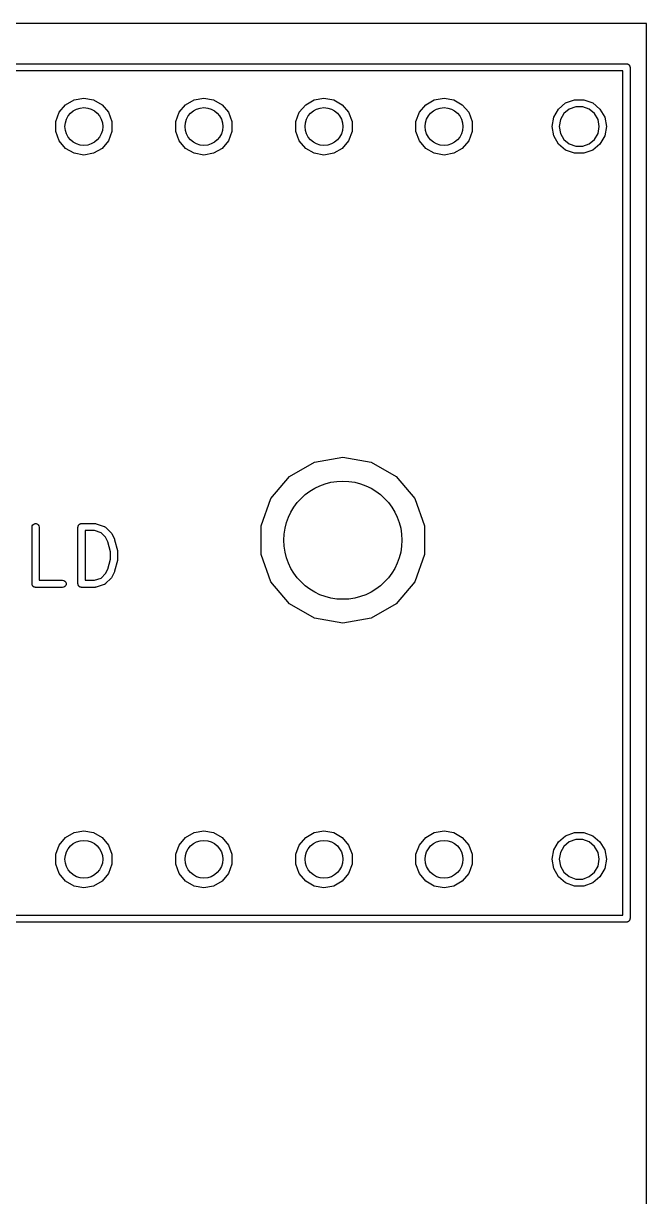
# Model space of a CAD drawing. Header units: millimetres. Extents: x 99 to 267, y 100 to 221.
# Drawn here: x 253.54 to 266.73, y 193.15 to 217.95 of the extents above; entities that cross this region are included whole.
import ezdxf

# ---------------------------------------------------------------- set-up
doc = ezdxf.new("R2010")
doc.units = ezdxf.units.MM
doc.layers.add('BLACK', color=7, linetype='Continuous')
doc.layers.add('PCB', color=4, linetype='Continuous')
doc.layers.get('0').off()

# ---------------------------------------------------------------- blocks, each defined once
blk = doc.blocks.new('PCB外形')
at = {"layer": 'BLACK'}
for p, q in [((202.925, -28.075), (35.5, -28.075)), ((202.925, -145.925), (202.925, -28.075))]:
    blk.add_line(p, q, dxfattribs=at)
blk = doc.blocks.new('PCB詳細')
at = {"layer": 'BLACK'}
for p, q in [((154.5, -28.925), (202.5, -28.925)), ((202.5, -28.925), (202.506, -28.9261)), ((202.506, -28.9261), (202.513, -28.9261)), ((202.513, -28.9261), (202.519, -28.9284)), ((202.519, -28.9284), (202.526, -28.9295)), ((202.526, -28.9295), (202.531, -28.9328)), ((202.531, -28.9328), (202.537, -28.935)), ((202.537, -28.935), (202.543, -28.9393)), ((202.543, -28.9393), (202.548, -28.9425)), ((202.548, -28.9425), (202.552, -28.9476)), ((202.552, -28.9476), (202.557, -28.9518)), ((202.557, -28.9518), (202.561, -28.9575)), ((202.561, -28.9575), (202.565, -28.9625)), ((202.565, -28.9625), (202.567, -28.9687)), ((202.567, -28.9687), (202.57, -28.9743)), ((202.57, -28.9743), (202.572, -28.9808)), ((202.572, -28.9808), (202.574, -28.987)), ((202.574, -28.987), (202.574, -28.9935)), ((202.574, -28.9935), (202.575, -29)), ((202.575, -29), (202.575, -47)), ((202.425, -29.075), (154.575, -29.075)), ((202.425, -46.925), (202.425, -29.075)), ((190.633, -29.7926), (190.814, -29.688)), ((190.814, -29.688), (191.02, -29.6517)), ((191.02, -29.6517), (191.226, -29.688)), ((191.226, -29.688), (191.407, -29.7926)), ((193.173, -29.7926), (193.354, -29.688)), ((193.354, -29.688), (193.56, -29.6517)), ((193.56, -29.6517), (193.766, -29.688)), ((193.766, -29.688), (193.947, -29.7926)), ((195.713, -29.7926), (195.894, -29.688)), ((195.894, -29.688), (196.1, -29.6517)), ((196.1, -29.6517), (196.306, -29.688)), ((196.306, -29.688), (196.487, -29.7926)), ((198.253, -29.7926), (198.434, -29.688)), ((198.434, -29.688), (198.64, -29.6517)), ((198.64, -29.6517), (198.846, -29.688)), ((198.846, -29.688), (199.027, -29.7926)), ((201.06, -29.8844), (201.212, -29.756)), ((201.212, -29.756), (201.4, -29.6877)), ((201.4, -29.6877), (201.6, -29.6877)), ((201.6, -29.6877), (201.787, -29.756)), ((201.787, -29.756), (201.94, -29.8844)), ((190.427, -30.1494), (190.498, -29.9529)), ((190.498, -29.9529), (190.633, -29.7926)), ((191.407, -29.7926), (191.542, -29.9529)), ((191.542, -29.9529), (191.613, -30.1494)), ((192.967, -30.1494), (193.038, -29.9529)), ((193.038, -29.9529), (193.173, -29.7926)), ((193.947, -29.7926), (194.082, -29.9529)), ((194.082, -29.9529), (194.153, -30.1494)), ((195.507, -30.1494), (195.578, -29.9529)), ((195.578, -29.9529), (195.713, -29.7926)), ((196.487, -29.7926), (196.622, -29.9529)), ((196.622, -29.9529), (196.693, -30.1494)), ((198.047, -30.1494), (198.118, -29.9529)), ((198.118, -29.9529), (198.253, -29.7926)), ((199.027, -29.7926), (199.162, -29.9529)), ((199.162, -29.9529), (199.233, -30.1494)), ((200.96, -30.0573), (201.06, -29.8844)), ((201.174, -29.9808), (201.101, -30.1086)), ((201.287, -29.8859), (201.174, -29.9808)), ((201.426, -29.8355), (201.287, -29.8859)), ((201.574, -29.8355), (201.426, -29.8355)), ((201.712, -29.8859), (201.574, -29.8355)), ((201.826, -29.9808), (201.712, -29.8859)), ((201.899, -30.1086), (201.826, -29.9808)), ((201.94, -29.8844), (202.04, -30.0573)), ((190.427, -30.3586), (190.427, -30.1494)), ((191.613, -30.1494), (191.613, -30.3586)), ((192.967, -30.3586), (192.967, -30.1494)), ((194.153, -30.1494), (194.153, -30.3586)), ((195.507, -30.3586), (195.507, -30.1494)), ((196.693, -30.1494), (196.693, -30.3586)), ((198.047, -30.3586), (198.047, -30.1494)), ((199.233, -30.1494), (199.233, -30.3586)), ((200.925, -30.254), (200.96, -30.0573)), ((200.96, -30.4507), (200.925, -30.254)), ((201.101, -30.1086), (201.075, -30.254)), ((201.075, -30.254), (201.101, -30.3994)), ((201.925, -30.254), (201.899, -30.1086)), ((201.899, -30.3994), (201.925, -30.254)), ((202.04, -30.0573), (202.075, -30.254)), ((202.075, -30.254), (202.04, -30.4507)), ((190.498, -30.5551), (190.427, -30.3586)), ((191.613, -30.3586), (191.542, -30.5551)), ((193.038, -30.5551), (192.967, -30.3586)), ((194.153, -30.3586), (194.082, -30.5551)), ((195.578, -30.5551), (195.507, -30.3586)), ((196.693, -30.3586), (196.622, -30.5551)), ((198.118, -30.5551), (198.047, -30.3586)), ((199.233, -30.3586), (199.162, -30.5551)), ((201.06, -30.6236), (200.96, -30.4507)), ((201.101, -30.3994), (201.174, -30.5272)), ((201.826, -30.5272), (201.899, -30.3994)), ((202.04, -30.4507), (201.94, -30.6236)), ((190.633, -30.7154), (190.498, -30.5551)), ((190.814, -30.82), (190.633, -30.7154)), ((191.407, -30.7154), (191.226, -30.82)), ((191.542, -30.5551), (191.407, -30.7154)), ((193.173, -30.7154), (193.038, -30.5551)), ((193.354, -30.82), (193.173, -30.7154)), ((193.947, -30.7154), (193.766, -30.82)), ((194.082, -30.5551), (193.947, -30.7154)), ((195.713, -30.7154), (195.578, -30.5551)), ((195.894, -30.82), (195.713, -30.7154)), ((196.487, -30.7154), (196.306, -30.82)), ((196.622, -30.5551), (196.487, -30.7154)), ((198.253, -30.7154), (198.118, -30.5551)), ((198.434, -30.82), (198.253, -30.7154)), ((199.027, -30.7154), (198.846, -30.82)), ((199.162, -30.5551), (199.027, -30.7154)), ((201.212, -30.752), (201.06, -30.6236)), ((201.174, -30.5272), (201.287, -30.6221)), ((201.4, -30.8203), (201.212, -30.752)), ((201.287, -30.6221), (201.426, -30.6725)), ((201.426, -30.6725), (201.574, -30.6725)), ((201.574, -30.6725), (201.712, -30.6221)), ((201.787, -30.752), (201.6, -30.8203)), ((201.712, -30.6221), (201.826, -30.5272)), ((201.94, -30.6236), (201.787, -30.752)), ((191.02, -30.8563), (190.814, -30.82)), ((191.226, -30.82), (191.02, -30.8563)), ((193.56, -30.8563), (193.354, -30.82)), ((193.766, -30.82), (193.56, -30.8563)), ((196.1, -30.8563), (195.894, -30.82)), ((196.306, -30.82), (196.1, -30.8563)), ((198.64, -30.8563), (198.434, -30.82)), ((198.846, -30.82), (198.64, -30.8563)), ((201.6, -30.8203), (201.4, -30.8203)), ((195.371, -37.6543), (195.899, -37.3493)), ((195.899, -37.3493), (196.5, -37.2433)), ((196.5, -37.2433), (197.101, -37.3493)), ((197.101, -37.3493), (197.629, -37.6543)), ((194.979, -38.1217), (195.371, -37.6543)), ((197.629, -37.6543), (198.021, -38.1217)), ((194.77, -38.695), (194.979, -38.1217)), ((198.021, -38.1217), (198.23, -38.695)), ((189.928, -38.6972), (189.941, -38.6746)), ((189.941, -38.6746), (189.961, -38.6579)), ((189.961, -38.6579), (189.986, -38.649)), ((189.986, -38.649), (190.012, -38.649)), ((190.012, -38.649), (190.036, -38.6579)), ((190.036, -38.6579), (190.056, -38.6746)), ((190.056, -38.6746), (190.069, -38.6972)), ((190.9, -38.6972), (190.903, -38.6915)), ((190.903, -38.6915), (190.905, -38.6854)), ((190.905, -38.6854), (190.909, -38.6803)), ((190.909, -38.6803), (190.913, -38.6746)), ((190.913, -38.6746), (190.918, -38.6704)), ((190.918, -38.6704), (190.922, -38.6654)), ((190.922, -38.6654), (190.927, -38.6621)), ((190.927, -38.6621), (190.933, -38.6579)), ((190.933, -38.6579), (190.939, -38.6557)), ((190.939, -38.6557), (190.944, -38.6524)), ((190.944, -38.6524), (190.951, -38.6512)), ((190.951, -38.6512), (190.957, -38.649)), ((190.957, -38.649), (190.964, -38.649)), ((190.964, -38.649), (190.97, -38.6479)), ((190.97, -38.6479), (191.256, -38.6479)), ((191.256, -38.6479), (191.268, -38.6499)), ((191.268, -38.6499), (191.279, -38.6517)), ((191.279, -38.6517), (191.451, -38.7088)), ((189.924, -38.7229), (189.928, -38.6972)), ((189.924, -39.9229), (189.924, -38.7229)), ((190.069, -38.6972), (190.074, -38.7229)), ((190.074, -38.7229), (190.074, -39.8479)), ((190.895, -38.7229), (190.896, -38.7164)), ((190.895, -39.9229), (190.895, -38.7229)), ((190.896, -38.7098), (190.898, -38.7037)), ((190.896, -38.7164), (190.896, -38.7098)), ((190.898, -38.7037), (190.9, -38.6972)), ((191.045, -38.7979), (191.045, -39.8479)), ((191.244, -38.7979), (191.045, -38.7979)), ((191.387, -38.8456), (191.244, -38.7979)), ((191.48, -38.9387), (191.387, -38.8456)), ((191.451, -38.7088), (191.455, -38.7109)), ((191.455, -38.7109), (191.459, -38.712)), ((191.459, -38.712), (191.466, -38.7171)), ((191.466, -38.7171), (191.474, -38.7213)), ((191.474, -38.7213), (191.477, -38.7245)), ((191.477, -38.7245), (191.48, -38.727)), ((191.48, -38.727), (191.594, -38.8413)), ((191.528, -39.0347), (191.48, -38.9387)), ((191.594, -38.8413), (191.601, -38.8511)), ((191.601, -38.8511), (191.609, -38.8607)), ((191.609, -38.8607), (191.666, -38.975)), ((194.77, -39.305), (194.77, -38.695)), ((198.23, -38.695), (198.23, -39.305)), ((191.581, -39.2464), (191.528, -39.0347)), ((191.666, -38.975), (191.668, -38.9829)), ((191.668, -38.9829), (191.671, -38.9904)), ((191.671, -38.9904), (191.728, -39.219)), ((191.528, -39.611), (191.581, -39.3993)), ((191.581, -39.3993), (191.581, -39.2464)), ((191.728, -39.4268), (191.671, -39.6553)), ((191.728, -39.219), (191.729, -39.2281)), ((191.729, -39.4176), (191.728, -39.4268)), ((191.729, -39.2281), (191.731, -39.2371)), ((191.731, -39.4086), (191.729, -39.4176)), ((191.731, -39.2371), (191.731, -39.4086)), ((194.979, -39.8783), (194.77, -39.305)), ((198.23, -39.305), (198.021, -39.8783)), ((191.48, -39.707), (191.528, -39.611)), ((191.666, -39.6707), (191.609, -39.785)), ((191.668, -39.6628), (191.666, -39.6707)), ((191.671, -39.6553), (191.668, -39.6628)), ((189.925, -39.9293), (189.924, -39.9229)), ((189.925, -39.9359), (189.925, -39.9293)), ((190.074, -39.8479), (190.57, -39.8479)), ((190.57, -39.8479), (190.596, -39.8524)), ((190.596, -39.8524), (190.618, -39.8654)), ((190.618, -39.8654), (190.635, -39.8854)), ((190.635, -39.8854), (190.644, -39.9098)), ((190.644, -39.9098), (190.644, -39.9359)), ((190.896, -39.9293), (190.895, -39.9229)), ((190.896, -39.9359), (190.896, -39.9293)), ((191.045, -39.8479), (191.244, -39.8479)), ((191.244, -39.8479), (191.387, -39.8002)), ((191.387, -39.8002), (191.48, -39.707)), ((191.466, -39.9286), (191.459, -39.9337)), ((191.474, -39.9245), (191.466, -39.9286)), ((191.477, -39.9212), (191.474, -39.9245)), ((191.48, -39.9187), (191.477, -39.9212)), ((191.594, -39.8045), (191.48, -39.9187)), ((191.601, -39.7946), (191.594, -39.8045)), ((191.609, -39.785), (191.601, -39.7946)), ((195.371, -40.3457), (194.979, -39.8783)), ((198.021, -39.8783), (197.629, -40.3457)), ((189.927, -39.942), (189.925, -39.9359)), ((189.928, -39.9485), (189.927, -39.942)), ((189.931, -39.9542), (189.928, -39.9485)), ((189.934, -39.9604), (189.931, -39.9542)), ((189.938, -39.9654), (189.934, -39.9604)), ((189.941, -39.9711), (189.938, -39.9654)), ((189.946, -39.9753), (189.941, -39.9711)), ((189.95, -39.9803), (189.946, -39.9753)), ((189.956, -39.9836), (189.95, -39.9803)), ((189.961, -39.9878), (189.956, -39.9836)), ((189.967, -39.9901), (189.961, -39.9878)), ((189.973, -39.9933), (189.967, -39.9901)), ((189.979, -39.9945), (189.973, -39.9933)), ((189.986, -39.9967), (189.979, -39.9945)), ((189.992, -39.9967), (189.986, -39.9967)), ((189.999, -39.9979), (189.992, -39.9967)), ((190.57, -39.9979), (189.999, -39.9979)), ((190.596, -39.9933), (190.57, -39.9979)), ((190.618, -39.9803), (190.596, -39.9933)), ((190.635, -39.9604), (190.618, -39.9803)), ((190.644, -39.9359), (190.635, -39.9604)), ((190.898, -39.942), (190.896, -39.9359)), ((190.9, -39.9485), (190.898, -39.942)), ((190.903, -39.9542), (190.9, -39.9485)), ((190.905, -39.9604), (190.903, -39.9542)), ((190.909, -39.9654), (190.905, -39.9604)), ((190.913, -39.9711), (190.909, -39.9654)), ((190.918, -39.9753), (190.913, -39.9711)), ((190.922, -39.9803), (190.918, -39.9753)), ((190.927, -39.9836), (190.922, -39.9803)), ((190.933, -39.9878), (190.927, -39.9836)), ((190.939, -39.9901), (190.933, -39.9878)), ((190.944, -39.9933), (190.939, -39.9901)), ((190.951, -39.9945), (190.944, -39.9933)), ((190.957, -39.9967), (190.951, -39.9945)), ((190.964, -39.9967), (190.957, -39.9967)), ((190.97, -39.9979), (190.964, -39.9967)), ((191.256, -39.9979), (190.97, -39.9979)), ((191.268, -39.9958), (191.256, -39.9979)), ((191.279, -39.994), (191.268, -39.9958)), ((191.451, -39.9369), (191.279, -39.994)), ((191.455, -39.9348), (191.451, -39.9369)), ((191.459, -39.9337), (191.455, -39.9348)), ((195.899, -40.6507), (195.371, -40.3457)), ((197.629, -40.3457), (197.101, -40.6507)), ((196.5, -40.7567), (195.899, -40.6507)), ((197.101, -40.6507), (196.5, -40.7567)), ((190.498, -45.4449), (190.633, -45.2846)), ((190.633, -45.2846), (190.814, -45.18)), ((190.814, -45.18), (191.02, -45.1437)), ((191.02, -45.1437), (191.226, -45.18)), ((191.226, -45.18), (191.407, -45.2846)), ((191.407, -45.2846), (191.542, -45.4449)), ((193.038, -45.4449), (193.173, -45.2846)), ((193.173, -45.2846), (193.354, -45.18)), ((193.354, -45.18), (193.56, -45.1437)), ((193.56, -45.1437), (193.766, -45.18)), ((193.766, -45.18), (193.947, -45.2846)), ((193.947, -45.2846), (194.082, -45.4449)), ((195.578, -45.4449), (195.713, -45.2846)), ((195.713, -45.2846), (195.894, -45.18)), ((195.894, -45.18), (196.1, -45.1437)), ((196.1, -45.1437), (196.306, -45.18)), ((196.306, -45.18), (196.487, -45.2846)), ((196.487, -45.2846), (196.622, -45.4449)), ((198.118, -45.4449), (198.253, -45.2846)), ((198.253, -45.2846), (198.434, -45.18)), ((198.434, -45.18), (198.64, -45.1437)), ((198.64, -45.1437), (198.846, -45.18)), ((198.846, -45.18), (199.027, -45.2846)), ((199.027, -45.2846), (199.162, -45.4449)), ((200.96, -45.5493), (201.06, -45.3764)), ((201.06, -45.3764), (201.212, -45.248)), ((201.287, -45.3779), (201.174, -45.4728)), ((201.212, -45.248), (201.4, -45.1797)), ((201.426, -45.3275), (201.287, -45.3779)), ((201.4, -45.1797), (201.6, -45.1797)), ((201.574, -45.3275), (201.426, -45.3275)), ((201.712, -45.3779), (201.574, -45.3275)), ((201.6, -45.1797), (201.787, -45.248)), ((201.826, -45.4728), (201.712, -45.3779)), ((201.787, -45.248), (201.94, -45.3764)), ((201.94, -45.3764), (202.04, -45.5493)), ((190.427, -45.6414), (190.498, -45.4449)), ((191.542, -45.4449), (191.613, -45.6414)), ((192.967, -45.6414), (193.038, -45.4449)), ((194.082, -45.4449), (194.153, -45.6414)), ((195.507, -45.6414), (195.578, -45.4449)), ((196.622, -45.4449), (196.693, -45.6414)), ((198.047, -45.6414), (198.118, -45.4449)), ((199.162, -45.4449), (199.233, -45.6414)), ((200.925, -45.746), (200.96, -45.5493)), ((201.101, -45.6006), (201.075, -45.746)), ((201.174, -45.4728), (201.101, -45.6006)), ((201.899, -45.6006), (201.826, -45.4728)), ((201.925, -45.746), (201.899, -45.6006)), ((202.04, -45.5493), (202.075, -45.746)), ((190.427, -45.8506), (190.427, -45.6414)), ((190.498, -46.0471), (190.427, -45.8506)), ((191.613, -45.8506), (191.542, -46.0471)), ((191.613, -45.6414), (191.613, -45.8506)), ((192.967, -45.8506), (192.967, -45.6414)), ((193.038, -46.0471), (192.967, -45.8506)), ((194.153, -45.8506), (194.082, -46.0471)), ((194.153, -45.6414), (194.153, -45.8506)), ((195.507, -45.8506), (195.507, -45.6414)), ((195.578, -46.0471), (195.507, -45.8506)), ((196.693, -45.8506), (196.622, -46.0471)), ((196.693, -45.6414), (196.693, -45.8506)), ((198.047, -45.8506), (198.047, -45.6414)), ((198.118, -46.0471), (198.047, -45.8506)), ((199.233, -45.8506), (199.162, -46.0471)), ((199.233, -45.6414), (199.233, -45.8506)), ((200.96, -45.9427), (200.925, -45.746)), ((201.075, -45.746), (201.101, -45.8914)), ((201.899, -45.8914), (201.925, -45.746)), ((202.075, -45.746), (202.04, -45.9427)), ((190.633, -46.2074), (190.498, -46.0471)), ((191.542, -46.0471), (191.407, -46.2074)), ((193.173, -46.2074), (193.038, -46.0471)), ((194.082, -46.0471), (193.947, -46.2074)), ((195.713, -46.2074), (195.578, -46.0471)), ((196.622, -46.0471), (196.487, -46.2074)), ((198.253, -46.2074), (198.118, -46.0471)), ((199.162, -46.0471), (199.027, -46.2074)), ((201.06, -46.1156), (200.96, -45.9427)), ((201.212, -46.244), (201.06, -46.1156)), ((201.101, -45.8914), (201.174, -46.0192)), ((201.174, -46.0192), (201.287, -46.1141)), ((201.287, -46.1141), (201.426, -46.1645)), ((201.574, -46.1645), (201.712, -46.1141)), ((201.712, -46.1141), (201.826, -46.0192)), ((201.94, -46.1156), (201.787, -46.244)), ((201.826, -46.0192), (201.899, -45.8914)), ((202.04, -45.9427), (201.94, -46.1156)), ((190.814, -46.312), (190.633, -46.2074)), ((191.02, -46.3483), (190.814, -46.312)), ((191.226, -46.312), (191.02, -46.3483)), ((191.407, -46.2074), (191.226, -46.312)), ((193.354, -46.312), (193.173, -46.2074)), ((193.56, -46.3483), (193.354, -46.312)), ((193.766, -46.312), (193.56, -46.3483)), ((193.947, -46.2074), (193.766, -46.312)), ((195.894, -46.312), (195.713, -46.2074)), ((196.1, -46.3483), (195.894, -46.312)), ((196.306, -46.312), (196.1, -46.3483)), ((196.487, -46.2074), (196.306, -46.312)), ((198.434, -46.312), (198.253, -46.2074)), ((198.64, -46.3483), (198.434, -46.312)), ((198.846, -46.312), (198.64, -46.3483)), ((199.027, -46.2074), (198.846, -46.312)), ((201.4, -46.3123), (201.212, -46.244)), ((201.6, -46.3123), (201.4, -46.3123)), ((201.426, -46.1645), (201.574, -46.1645)), ((201.787, -46.244), (201.6, -46.3123)), ((202.5, -47.075), (154.5, -47.075)), ((154.575, -46.925), (202.425, -46.925)), ((202.506, -47.0739), (202.5, -47.075)), ((202.513, -47.0739), (202.506, -47.0739)), ((202.519, -47.0716), (202.513, -47.0739)), ((202.526, -47.0705), (202.519, -47.0716)), ((202.531, -47.0672), (202.526, -47.0705)), ((202.537, -47.065), (202.531, -47.0672)), ((202.543, -47.0607), (202.537, -47.065)), ((202.548, -47.0575), (202.543, -47.0607)), ((202.552, -47.0524), (202.548, -47.0575)), ((202.557, -47.0482), (202.552, -47.0524)), ((202.561, -47.0425), (202.557, -47.0482)), ((202.565, -47.0375), (202.561, -47.0425)), ((202.567, -47.0313), (202.565, -47.0375)), ((202.57, -47.0257), (202.567, -47.0313)), ((202.572, -47.0192), (202.57, -47.0257)), ((202.574, -47.013), (202.572, -47.0192)), ((202.575, -47), (202.574, -47.0065)), ((202.574, -47.0065), (202.574, -47.013))]:
    blk.add_line(p, q, dxfattribs=at)
for centre, radius in [((191.02, -30.254), 0.4), ((193.56, -30.254), 0.4), ((196.1, -30.254), 0.4), ((198.64, -30.254), 0.4), ((196.5, -39), 1.25), ((191.02, -45.746), 0.4), ((193.56, -45.746), 0.4), ((196.1, -45.746), 0.4), ((198.64, -45.746), 0.4)]:
    blk.add_circle(centre, radius, dxfattribs=at)
at = {"linetype": 'ByBlock'}
blk.add_blockref('PCB外形', (0, 0), dxfattribs=at)

msp = doc.modelspace()

# ---------------------------------------------------------------- block references
at = {"layer": 'PCB'}
msp.add_blockref('PCB詳細', (63.803, 246.025), dxfattribs=at)

doc.saveas('drawing.dxf')
